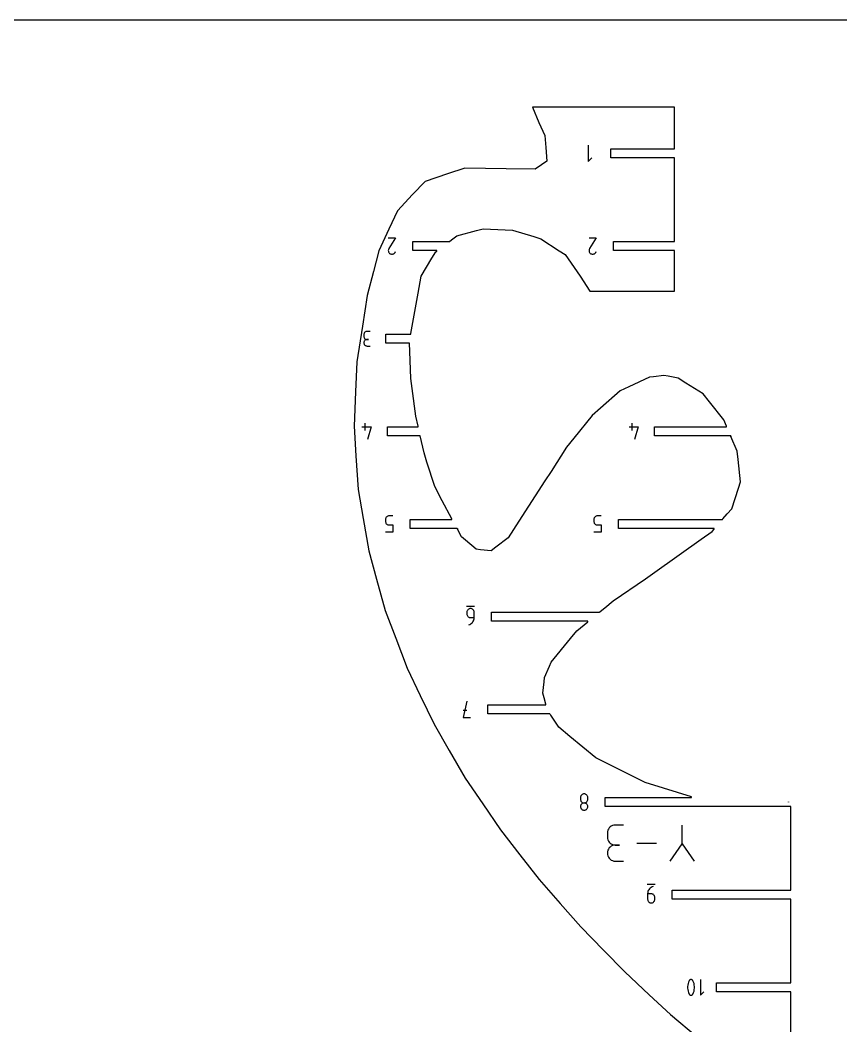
# Model space of a CAD drawing. Extents: x 0 to 800, y 0 to 1200.
# Drawn here: x 397.5 to 598.8, y 953.3 to 1200 of the extents above; entities that cross this region are included whole.
import ezdxf

# ---------------------------------------------------------------- set-up
doc = ezdxf.new("R2010")
doc.units = 0
doc.header["$MEASUREMENT"] = 0
for name, color, linetype in [('annotation', 7, 'Continuous'), ('boundary', 7, 'Continuous'), ('frame', 7, 'Continuous')]:
    doc.layers.add(name, color=color, linetype=linetype)

msp = doc.modelspace()

# ---------------------------------------------------------------- linework, layer by layer
at = {"layer": 'annotation', "color": 1}
for p, q in [((536.78, 1169.32), (536.78, 1165.32)), ((536.78, 1165.32), (537.67, 1166.21)), ((487.79, 1146.59), (489.57, 1146.59)), ((489.57, 1146.59), (487.93, 1143.95)), ((537.01, 1146.59), (538.78, 1146.59)), ((538.78, 1146.59), (537.14, 1143.95)), ((487.8, 1143.63), (487.79, 1143.47)), ((487.79, 1143.47), (487.81, 1143.32)), ((487.84, 1143.78), (487.8, 1143.63)), ((487.81, 1143.32), (487.85, 1143.17)), ((487.91, 1143.92), (487.84, 1143.78)), ((487.85, 1143.17), (487.91, 1143.04)), ((487.92, 1143.93), (487.91, 1143.92)), ((487.91, 1143.92), (487.91, 1143.92)), ((487.91, 1143.92), (487.91, 1143.92)), ((487.91, 1143.04), (488, 1142.91)), ((487.93, 1143.94), (487.92, 1143.94)), ((487.92, 1143.94), (487.92, 1143.94)), ((487.92, 1143.94), (487.92, 1143.94)), ((487.92, 1143.94), (487.92, 1143.93)), ((487.92, 1143.93), (487.92, 1143.93)), ((487.92, 1143.93), (487.92, 1143.93)), ((487.93, 1143.95), (487.93, 1143.95)), ((487.93, 1143.95), (487.93, 1143.94)), ((488, 1142.91), (488.1, 1142.8)), ((488.1, 1142.8), (488.24, 1142.71)), ((488.24, 1142.71), (488.24, 1142.71)), ((488.24, 1142.71), (488.38, 1142.64)), ((488.38, 1142.64), (488.53, 1142.6)), ((488.53, 1142.6), (488.69, 1142.59)), ((488.69, 1142.59), (488.84, 1142.6)), ((488.84, 1142.6), (488.98, 1142.64)), ((488.98, 1142.64), (489.12, 1142.71)), ((489.12, 1142.71), (489.25, 1142.79)), ((489.25, 1142.79), (489.36, 1142.9)), ((489.36, 1142.9), (489.45, 1143.03)), ((489.45, 1143.03), (489.57, 1143.26)), ((537.02, 1143.63), (537.01, 1143.47)), ((537.01, 1143.47), (537.02, 1143.32)), ((537.06, 1143.78), (537.02, 1143.63)), ((537.02, 1143.32), (537.06, 1143.17)), ((537.13, 1143.92), (537.06, 1143.78)), ((537.06, 1143.17), (537.12, 1143.04)), ((537.12, 1143.04), (537.21, 1142.91)), ((537.14, 1143.94), (537.13, 1143.94)), ((537.13, 1143.94), (537.13, 1143.93)), ((537.13, 1143.93), (537.13, 1143.93)), ((537.13, 1143.93), (537.13, 1143.93)), ((537.13, 1143.93), (537.13, 1143.92)), ((537.13, 1143.92), (537.13, 1143.92)), ((537.13, 1143.92), (537.13, 1143.92)), ((537.14, 1143.95), (537.14, 1143.95)), ((537.14, 1143.95), (537.14, 1143.94)), ((537.14, 1143.94), (537.14, 1143.94)), ((537.14, 1143.94), (537.14, 1143.94)), ((537.21, 1142.91), (537.32, 1142.8)), ((537.32, 1142.8), (537.45, 1142.71)), ((537.45, 1142.71), (537.45, 1142.71)), ((537.45, 1142.71), (537.59, 1142.64)), ((537.59, 1142.64), (537.75, 1142.6)), ((537.75, 1142.6), (537.9, 1142.59)), ((537.9, 1142.59), (538.05, 1142.6)), ((538.05, 1142.6), (538.2, 1142.64)), ((538.2, 1142.64), (538.33, 1142.71)), ((538.33, 1142.71), (538.46, 1142.79)), ((538.46, 1142.79), (538.57, 1142.9)), ((538.57, 1142.9), (538.66, 1143.03)), ((538.66, 1143.03), (538.78, 1143.26)), ((481.79, 1123), (481.78, 1122.86)), ((481.78, 1122.86), (481.78, 1122.46)), ((481.78, 1122.46), (481.78, 1122.46)), ((481.78, 1122.46), (481.79, 1122.32)), ((481.83, 1123.14), (481.79, 1123)), ((481.89, 1123.26), (481.83, 1123.14)), ((481.97, 1123.37), (481.89, 1123.26)), ((482.06, 1123.47), (481.97, 1123.37)), ((482.17, 1123.54), (482.06, 1123.47)), ((482.3, 1123.6), (482.17, 1123.54)), ((482.43, 1123.64), (482.3, 1123.6)), ((482.57, 1123.65), (482.43, 1123.64)), ((483.37, 1123.65), (482.57, 1123.65)), ((482.57, 1123.65), (482.57, 1123.65)), ((481.79, 1121.01), (481.78, 1120.87)), ((481.78, 1120.87), (481.78, 1120.87)), ((481.78, 1120.87), (481.79, 1120.73)), ((481.79, 1122.32), (481.83, 1122.18)), ((481.83, 1121.15), (481.79, 1121.01)), ((481.79, 1120.73), (481.83, 1120.59)), ((481.83, 1122.18), (481.89, 1122.06)), ((481.89, 1121.27), (481.83, 1121.15)), ((481.83, 1120.59), (481.89, 1120.47)), ((481.89, 1122.06), (481.97, 1121.95)), ((481.97, 1121.38), (481.89, 1121.27)), ((481.89, 1120.47), (481.97, 1120.36)), ((481.97, 1121.95), (482.06, 1121.85)), ((482.06, 1121.48), (481.97, 1121.38)), ((481.97, 1120.36), (482.06, 1120.26)), ((482.06, 1121.85), (482.17, 1121.77)), ((482.17, 1121.56), (482.06, 1121.48)), ((482.06, 1120.26), (482.17, 1120.18)), ((482.17, 1121.77), (482.3, 1121.71)), ((482.3, 1121.62), (482.17, 1121.56)), ((482.17, 1120.18), (482.3, 1120.12)), ((482.3, 1121.71), (482.43, 1121.68)), ((482.43, 1121.65), (482.3, 1121.62)), ((482.3, 1120.12), (482.43, 1120.09)), ((482.43, 1121.68), (482.57, 1121.67)), ((482.57, 1121.67), (482.43, 1121.65)), ((482.43, 1120.09), (482.57, 1120.07)), ((482.57, 1121.67), (482.97, 1121.67)), ((482.97, 1121.67), (482.57, 1121.67)), ((482.57, 1121.67), (482.57, 1121.67)), ((482.57, 1120.07), (483.37, 1120.07)), ((481.33, 1100.24), (483.56, 1100.24)), ((482, 1101.13), (482, 1099.36)), ((483.56, 1100.24), (482.67, 1097.13)), ((546.82, 1100.24), (549.04, 1100.24)), ((547.49, 1101.13), (547.49, 1099.36)), ((549.04, 1100.24), (548.16, 1097.13)), ((487.22, 1077.97), (487.15, 1077.83)), ((487.3, 1078.09), (487.22, 1077.97)), ((487.41, 1078.2), (487.3, 1078.09)), ((487.54, 1078.29), (487.41, 1078.2)), ((487.67, 1078.35), (487.54, 1078.29)), ((487.82, 1078.39), (487.67, 1078.35)), ((487.98, 1078.41), (487.82, 1078.39)), ((488.87, 1078.41), (487.98, 1078.41)), ((487.98, 1078.41), (487.98, 1078.41)), ((538.3, 1077.97), (538.23, 1077.83)), ((538.39, 1078.09), (538.3, 1077.97)), ((538.49, 1078.2), (538.39, 1078.09)), ((538.62, 1078.29), (538.49, 1078.2)), ((538.76, 1078.35), (538.62, 1078.29)), ((538.91, 1078.39), (538.76, 1078.35)), ((539.07, 1078.41), (538.91, 1078.39)), ((539.95, 1078.41), (539.07, 1078.41)), ((539.07, 1078.41), (539.07, 1078.41)), ((487.11, 1077.68), (487.1, 1077.52)), ((487.1, 1077.52), (487.1, 1077.07)), ((487.1, 1077.07), (487.1, 1077.07)), ((487.1, 1077.07), (487.11, 1076.92)), ((487.15, 1077.83), (487.11, 1077.68)), ((487.11, 1076.92), (487.15, 1076.76)), ((487.15, 1076.76), (487.22, 1076.63)), ((487.22, 1076.63), (487.3, 1076.5)), ((487.3, 1076.5), (487.41, 1076.4)), ((487.41, 1076.4), (487.54, 1076.31)), ((487.54, 1076.31), (487.67, 1076.24)), ((487.67, 1076.24), (487.82, 1076.2)), ((487.82, 1076.2), (487.98, 1076.19)), ((487.98, 1076.19), (488.87, 1076.19)), ((488.87, 1076.19), (488.87, 1074.41)), ((538.19, 1077.68), (538.18, 1077.52)), ((538.18, 1077.52), (538.18, 1077.07)), ((538.18, 1077.07), (538.18, 1077.07)), ((538.18, 1077.07), (538.19, 1076.92)), ((538.23, 1077.83), (538.19, 1077.68)), ((538.19, 1076.92), (538.23, 1076.76)), ((538.23, 1076.76), (538.3, 1076.63)), ((538.3, 1076.63), (538.39, 1076.5)), ((538.39, 1076.5), (538.49, 1076.4)), ((538.49, 1076.4), (538.62, 1076.31)), ((538.62, 1076.31), (538.76, 1076.24)), ((538.76, 1076.24), (538.91, 1076.2)), ((538.91, 1076.2), (539.07, 1076.19)), ((539.07, 1076.19), (539.95, 1076.19)), ((539.95, 1076.19), (539.95, 1074.41)), ((488.87, 1074.41), (487.1, 1074.41)), ((539.95, 1074.41), (538.18, 1074.41)), ((508.95, 1056.18), (506.95, 1056.18)), ((507.07, 1054.95), (507.06, 1054.79)), ((507.06, 1054.79), (507.06, 1054.35)), ((507.06, 1054.35), (507.06, 1054.35)), ((507.06, 1054.35), (507.07, 1054.19)), ((507.12, 1055.1), (507.07, 1054.95)), ((507.07, 1054.19), (507.12, 1054.04)), ((507.18, 1055.24), (507.12, 1055.1)), ((507.12, 1054.04), (507.18, 1053.9)), ((507.27, 1055.36), (507.18, 1055.24)), ((507.18, 1053.9), (507.27, 1053.78)), ((507.38, 1055.47), (507.27, 1055.36)), ((507.27, 1053.78), (507.38, 1053.67)), ((507.5, 1055.56), (507.38, 1055.47)), ((507.38, 1053.67), (507.5, 1053.58)), ((507.64, 1055.62), (507.5, 1055.56)), ((507.5, 1053.58), (507.64, 1053.52)), ((507.79, 1055.67), (507.64, 1055.62)), ((507.64, 1053.52), (507.79, 1053.47)), ((507.95, 1055.68), (507.79, 1055.67)), ((507.79, 1053.47), (507.95, 1053.46)), ((508.11, 1055.67), (507.95, 1055.68)), ((507.95, 1055.68), (507.95, 1055.68)), ((507.95, 1053.46), (508.84, 1053.46)), ((508.26, 1055.62), (508.11, 1055.67)), ((508.4, 1055.56), (508.26, 1055.62)), ((508.52, 1055.47), (508.4, 1055.56)), ((508.63, 1055.36), (508.52, 1055.47)), ((508.72, 1055.24), (508.63, 1055.36)), ((508.78, 1055.1), (508.72, 1055.24)), ((508.82, 1054.95), (508.78, 1055.1)), ((508.84, 1054.79), (508.82, 1054.95)), ((508.82, 1053.19), (508.84, 1053.46)), ((508.84, 1053.46), (508.84, 1054.79)), ((508.84, 1054.79), (508.84, 1054.79)), ((507.5, 1051.68), (507.76, 1051.77)), ((507.5, 1051.68), (507.5, 1051.68)), ((507.76, 1051.77), (507.99, 1051.9)), ((507.99, 1051.9), (508.2, 1052.06)), ((508.2, 1052.06), (508.39, 1052.25)), ((508.39, 1052.25), (508.54, 1052.46)), ((508.54, 1052.46), (508.67, 1052.68)), ((508.67, 1052.68), (508.76, 1052.93)), ((508.76, 1052.93), (508.82, 1053.19)), ((507.04, 1032.95), (506.15, 1028.95)), ((506.15, 1030.73), (507.04, 1030.73)), ((506.15, 1028.95), (507.93, 1028.95)), ((534.93, 1009.5), (534.91, 1009.34)), ((534.91, 1009.34), (534.91, 1008.9)), ((534.91, 1008.9), (534.91, 1008.9)), ((534.91, 1008.9), (534.93, 1008.74)), ((534.97, 1009.65), (534.93, 1009.5)), ((535.03, 1009.79), (534.97, 1009.65)), ((535.12, 1009.91), (535.03, 1009.79)), ((535.23, 1010.02), (535.12, 1009.91)), ((535.35, 1010.1), (535.23, 1010.02)), ((535.49, 1010.17), (535.35, 1010.1)), ((535.64, 1010.21), (535.49, 1010.17)), ((535.8, 1010.22), (535.64, 1010.21)), ((535.96, 1010.21), (535.8, 1010.22)), ((535.8, 1010.22), (535.8, 1010.22)), ((536.11, 1010.17), (535.96, 1010.21)), ((536.25, 1010.1), (536.11, 1010.17)), ((536.37, 1010.02), (536.25, 1010.1)), ((536.48, 1009.91), (536.37, 1010.02)), ((536.57, 1009.79), (536.48, 1009.91)), ((536.63, 1009.65), (536.57, 1009.79)), ((536.67, 1009.5), (536.63, 1009.65)), ((536.69, 1009.34), (536.67, 1009.5)), ((536.67, 1008.74), (536.69, 1008.9)), ((536.69, 1009.34), (536.69, 1009.34)), ((536.69, 1008.9), (536.69, 1009.34)), ((534.93, 1007.28), (534.91, 1007.12)), ((534.91, 1007.12), (534.91, 1007.12)), ((534.91, 1007.12), (534.93, 1006.96)), ((534.93, 1008.74), (534.97, 1008.59)), ((534.97, 1007.43), (534.93, 1007.28)), ((534.93, 1006.96), (534.97, 1006.81)), ((534.97, 1008.59), (535.03, 1008.45)), ((535.03, 1007.57), (534.97, 1007.43)), ((534.97, 1006.81), (535.03, 1006.67)), ((535.03, 1008.45), (535.12, 1008.32)), ((535.12, 1007.69), (535.03, 1007.57)), ((535.03, 1006.67), (535.12, 1006.55)), ((535.12, 1008.32), (535.23, 1008.22)), ((535.23, 1007.8), (535.12, 1007.69)), ((535.12, 1006.55), (535.23, 1006.44)), ((535.23, 1008.22), (535.35, 1008.13)), ((535.35, 1007.88), (535.23, 1007.8)), ((535.23, 1006.44), (535.35, 1006.35)), ((535.35, 1008.13), (535.49, 1008.06)), ((535.49, 1007.95), (535.35, 1007.88)), ((535.49, 1008.06), (535.64, 1008.02)), ((535.64, 1007.99), (535.49, 1007.95)), ((535.64, 1008.02), (535.8, 1008.01)), ((535.8, 1008.01), (535.64, 1007.99)), ((535.8, 1008.01), (535.96, 1008.02)), ((535.8, 1008.01), (535.8, 1008.01)), ((535.96, 1007.99), (535.8, 1008.01)), ((535.8, 1008.01), (535.8, 1008.01)), ((535.96, 1008.02), (536.11, 1008.06)), ((536.11, 1007.95), (535.96, 1007.99)), ((536.11, 1008.06), (536.25, 1008.13)), ((536.25, 1007.88), (536.11, 1007.95)), ((536.25, 1008.13), (536.37, 1008.22)), ((536.37, 1007.8), (536.25, 1007.88)), ((536.25, 1006.35), (536.37, 1006.44)), ((536.37, 1008.22), (536.48, 1008.32)), ((536.48, 1007.69), (536.37, 1007.8)), ((536.37, 1006.44), (536.48, 1006.55)), ((536.48, 1008.32), (536.57, 1008.45)), ((536.57, 1007.57), (536.48, 1007.69)), ((536.48, 1006.55), (536.57, 1006.67)), ((536.57, 1008.45), (536.63, 1008.59)), ((536.63, 1007.43), (536.57, 1007.57)), ((536.57, 1006.67), (536.63, 1006.81)), ((536.63, 1008.59), (536.67, 1008.74)), ((536.67, 1007.28), (536.63, 1007.43)), ((536.63, 1006.81), (536.67, 1006.96)), ((536.69, 1007.12), (536.67, 1007.28)), ((536.67, 1006.96), (536.69, 1007.12)), ((536.69, 1007.12), (536.69, 1007.12)), ((585.9, 1008.26), (585.89, 1008.26)), ((585.89, 1008.26), (585.89, 1008.26)), ((585.89, 1008.26), (585.89, 1008.25)), ((585.89, 1008.25), (585.89, 1008.25)), ((585.89, 1008.25), (585.89, 1008.25)), ((585.89, 1008.25), (585.89, 1008.25)), ((585.89, 1008.25), (585.89, 1008.24)), ((585.89, 1008.24), (585.89, 1008.24)), ((585.89, 1008.24), (585.89, 1008.24)), ((585.89, 1008.24), (585.89, 1008.23)), ((585.89, 1008.23), (585.89, 1008.23)), ((585.89, 1008.23), (585.89, 1008.23)), ((585.89, 1008.23), (585.89, 1008.23)), ((585.89, 1008.23), (585.89, 1008.22)), ((585.89, 1008.22), (585.89, 1008.22)), ((585.89, 1008.22), (585.9, 1008.22)), ((585.9, 1008.22), (585.89, 1008.22)), ((585.89, 1008.22), (585.89, 1008.22)), ((585.89, 1008.22), (585.89, 1008.22)), ((585.89, 1008.22), (585.89, 1008.21)), ((585.89, 1008.21), (585.89, 1008.21)), ((585.89, 1008.21), (585.89, 1008.2)), ((585.89, 1008.21), (585.89, 1008.21)), ((585.89, 1008.21), (585.89, 1008.21)), ((585.89, 1008.21), (585.89, 1008.21)), ((585.89, 1008.2), (585.89, 1008.2)), ((585.89, 1008.2), (585.89, 1008.2)), ((585.89, 1008.2), (585.89, 1008.2)), ((585.89, 1008.2), (585.89, 1008.19)), ((585.89, 1008.19), (585.89, 1008.19)), ((585.89, 1008.19), (585.9, 1008.19)), ((585.91, 1008.26), (585.9, 1008.26)), ((585.9, 1008.26), (585.9, 1008.26)), ((585.9, 1008.26), (585.9, 1008.26)), ((585.9, 1008.26), (585.9, 1008.26)), ((585.9, 1008.26), (585.9, 1008.26)), ((585.9, 1008.22), (585.9, 1008.22)), ((585.9, 1008.22), (585.9, 1008.22)), ((585.9, 1008.22), (585.9, 1008.22)), ((585.9, 1008.22), (585.9, 1008.22)), ((585.9, 1008.22), (585.91, 1008.22)), ((585.91, 1008.22), (585.9, 1008.22)), ((585.9, 1008.22), (585.9, 1008.22)), ((585.9, 1008.22), (585.9, 1008.22)), ((585.9, 1008.22), (585.9, 1008.22)), ((585.9, 1008.22), (585.9, 1008.22)), ((585.9, 1008.19), (585.9, 1008.19)), ((585.9, 1008.19), (585.9, 1008.19)), ((585.9, 1008.19), (585.9, 1008.19)), ((585.9, 1008.19), (585.9, 1008.19)), ((585.9, 1008.19), (585.91, 1008.19)), ((585.91, 1008.25), (585.91, 1008.26)), ((585.91, 1008.26), (585.91, 1008.26)), ((585.91, 1008.26), (585.91, 1008.26)), ((585.92, 1008.25), (585.91, 1008.25)), ((585.91, 1008.25), (585.91, 1008.25)), ((585.91, 1008.22), (585.91, 1008.23)), ((585.91, 1008.23), (585.91, 1008.23)), ((585.91, 1008.23), (585.92, 1008.23)), ((585.91, 1008.22), (585.91, 1008.22)), ((585.91, 1008.22), (585.91, 1008.22)), ((585.91, 1008.21), (585.91, 1008.22)), ((585.91, 1008.22), (585.91, 1008.22)), ((585.91, 1008.22), (585.91, 1008.22)), ((585.91, 1008.22), (585.91, 1008.22)), ((585.92, 1008.21), (585.91, 1008.21)), ((585.91, 1008.19), (585.91, 1008.2)), ((585.91, 1008.2), (585.91, 1008.2)), ((585.91, 1008.2), (585.92, 1008.2)), ((585.91, 1008.19), (585.91, 1008.19)), ((585.91, 1008.19), (585.91, 1008.19)), ((585.92, 1008.24), (585.92, 1008.25)), ((585.92, 1008.25), (585.92, 1008.25)), ((585.92, 1008.24), (585.92, 1008.24)), ((585.92, 1008.23), (585.92, 1008.24)), ((585.92, 1008.24), (585.92, 1008.24)), ((585.92, 1008.23), (585.92, 1008.23)), ((585.92, 1008.2), (585.92, 1008.21)), ((585.92, 1008.21), (585.92, 1008.21)), ((585.92, 1008.21), (585.92, 1008.21)), ((585.92, 1008.21), (585.92, 1008.21)), ((585.92, 1008.2), (585.92, 1008.2)), ((535.35, 1006.35), (535.49, 1006.29)), ((535.49, 1006.29), (535.64, 1006.24)), ((535.64, 1006.24), (535.8, 1006.23)), ((535.8, 1006.23), (535.96, 1006.24)), ((535.8, 1006.23), (535.8, 1006.23)), ((535.96, 1006.24), (536.11, 1006.29)), ((536.11, 1006.29), (536.25, 1006.35)), ((541.76, 1001.6), (541.61, 1001.3)), ((541.95, 1001.88), (541.76, 1001.6)), ((542.19, 1002.11), (541.95, 1001.88)), ((542.46, 1002.31), (542.19, 1002.11)), ((542.77, 1002.45), (542.46, 1002.31)), ((543.1, 1002.55), (542.77, 1002.45)), ((543.45, 1002.58), (543.1, 1002.55)), ((545.42, 1002.58), (543.45, 1002.58)), ((543.45, 1002.58), (543.45, 1002.58)), ((559.85, 997.65), (559.85, 1002.58)), ((541.52, 1000.97), (541.49, 1000.61)), ((541.49, 1000.61), (541.49, 999.63)), ((541.49, 999.63), (541.49, 999.63)), ((541.49, 999.63), (541.52, 999.28)), ((541.61, 1001.3), (541.52, 1000.97)), ((541.52, 999.28), (541.61, 998.95)), ((541.61, 998.95), (541.76, 998.64)), ((541.76, 996.69), (541.61, 996.39)), ((541.76, 998.64), (541.95, 998.37)), ((541.95, 996.97), (541.76, 996.69)), ((541.95, 998.37), (542.19, 998.13)), ((542.19, 997.2), (541.95, 996.97)), ((542.19, 998.13), (542.46, 997.94)), ((542.46, 997.4), (542.19, 997.2)), ((542.46, 997.94), (542.77, 997.79)), ((542.77, 997.54), (542.46, 997.4)), ((542.77, 997.79), (543.1, 997.7)), ((543.1, 997.64), (542.77, 997.54)), ((543.1, 997.7), (543.45, 997.67)), ((543.45, 997.67), (543.1, 997.64)), ((543.45, 997.67), (544.44, 997.67)), ((544.44, 997.67), (543.45, 997.67)), ((543.45, 997.67), (543.45, 997.67)), ((548.74, 998.15), (553.57, 998.15)), ((556.89, 993.73), (559.85, 998)), ((559.85, 998), (562.8, 993.73)), ((541.52, 996.05), (541.49, 995.7)), ((541.49, 995.7), (541.49, 995.7)), ((541.49, 995.7), (541.52, 995.35)), ((541.61, 996.39), (541.52, 996.05)), ((541.52, 995.35), (541.61, 995.02)), ((541.61, 995.02), (541.76, 994.71)), ((541.76, 994.71), (541.95, 994.44)), ((541.95, 994.44), (542.19, 994.2)), ((542.19, 994.2), (542.46, 994.01)), ((542.46, 994.01), (542.77, 993.86)), ((542.77, 993.86), (543.1, 993.77)), ((543.1, 993.77), (543.45, 993.74)), ((543.45, 993.74), (545.42, 993.74)), ((553.25, 988), (551.25, 988)), ((551.66, 986.72), (551.54, 986.5)), ((551.82, 986.93), (551.66, 986.72)), ((552, 987.12), (551.82, 986.93)), ((552.21, 987.27), (552, 987.12)), ((552.45, 987.4), (552.21, 987.27)), ((552.7, 987.5), (552.45, 987.4)), ((552.7, 987.5), (552.7, 987.5)), ((551.39, 985.99), (551.37, 985.72)), ((551.37, 985.72), (551.37, 984.39)), ((552.26, 985.72), (551.37, 985.72)), ((551.37, 984.39), (551.37, 984.39)), ((551.37, 984.39), (551.38, 984.23)), ((551.38, 984.23), (551.42, 984.08)), ((551.44, 986.25), (551.39, 985.99)), ((551.54, 986.5), (551.44, 986.25)), ((552.41, 985.71), (552.26, 985.72)), ((552.56, 985.67), (552.41, 985.71)), ((552.7, 985.6), (552.56, 985.67)), ((552.83, 985.51), (552.7, 985.6)), ((552.93, 985.4), (552.83, 985.51)), ((553.02, 985.28), (552.93, 985.4)), ((553.09, 985.14), (553.02, 985.28)), ((553.13, 984.99), (553.09, 985.14)), ((553.09, 984.08), (553.13, 984.23)), ((553.14, 984.83), (553.13, 984.99)), ((553.13, 984.23), (553.14, 984.39)), ((553.14, 984.39), (553.14, 984.83)), ((553.14, 984.83), (553.14, 984.83)), ((551.42, 984.08), (551.49, 983.94)), ((551.49, 983.94), (551.58, 983.81)), ((551.58, 983.81), (551.68, 983.71)), ((551.68, 983.71), (551.81, 983.62)), ((551.81, 983.62), (551.95, 983.55)), ((551.95, 983.55), (552.1, 983.51)), ((552.1, 983.51), (552.26, 983.5)), ((552.26, 983.5), (552.41, 983.51)), ((552.26, 983.5), (552.26, 983.5)), ((552.41, 983.51), (552.56, 983.55)), ((552.56, 983.55), (552.7, 983.62)), ((552.7, 983.62), (552.83, 983.71)), ((552.83, 983.71), (552.93, 983.81)), ((552.93, 983.81), (553.02, 983.94)), ((553.02, 983.94), (553.09, 984.08)), ((561.58, 964.48), (561.53, 964.4)), ((561.64, 964.55), (561.58, 964.48)), ((561.71, 964.61), (561.64, 964.55)), ((561.79, 964.65), (561.71, 964.61)), ((561.88, 964.68), (561.79, 964.65)), ((561.97, 964.69), (561.88, 964.68)), ((562.06, 964.69), (561.97, 964.69)), ((562.15, 964.68), (562.06, 964.69)), ((562.24, 964.64), (562.15, 964.68)), ((562.24, 964.64), (562.24, 964.64)), ((562.28, 964.62), (562.24, 964.64)), ((562.31, 964.6), (562.28, 964.62)), ((562.34, 964.58), (562.31, 964.6)), ((562.37, 964.55), (562.34, 964.58)), ((562.4, 964.53), (562.37, 964.55)), ((562.43, 964.5), (562.4, 964.53)), ((562.45, 964.46), (562.43, 964.5)), ((564.3, 964.69), (564.3, 960.85)), ((561.19, 963.33), (561.16, 962.96)), ((561.16, 962.96), (561.16, 962.59)), ((561.16, 962.59), (561.19, 962.22)), ((561.27, 963.69), (561.19, 963.33)), ((561.19, 962.22), (561.27, 961.86)), ((561.38, 964.05), (561.27, 963.69)), ((561.53, 964.4), (561.38, 964.05)), ((561.53, 964.4), (561.53, 964.4)), ((562.47, 964.43), (562.45, 964.46)), ((562.49, 964.4), (562.47, 964.43)), ((562.64, 964.05), (562.49, 964.4)), ((562.49, 964.4), (562.49, 964.4)), ((562.75, 963.69), (562.64, 964.05)), ((562.82, 963.33), (562.75, 963.69)), ((562.75, 961.85), (562.82, 962.22)), ((562.86, 962.96), (562.82, 963.33)), ((562.82, 962.22), (562.86, 962.59)), ((562.86, 962.59), (562.86, 962.96)), ((561.27, 961.86), (561.38, 961.5)), ((561.38, 961.5), (561.53, 961.15)), ((561.53, 961.15), (561.53, 961.15)), ((561.53, 961.15), (561.55, 961.12)), ((561.55, 961.12), (561.57, 961.08)), ((561.57, 961.08), (561.59, 961.05)), ((561.59, 961.05), (561.62, 961.02)), ((561.62, 961.02), (561.65, 960.99)), ((561.65, 960.99), (561.68, 960.97)), ((561.68, 960.97), (561.71, 960.94)), ((561.71, 960.94), (561.74, 960.92)), ((561.74, 960.92), (561.78, 960.9)), ((561.78, 960.9), (561.78, 960.9)), ((561.78, 960.9), (561.87, 960.87)), ((561.87, 960.87), (561.96, 960.85)), ((561.96, 960.85), (562.05, 960.85)), ((562.05, 960.85), (562.14, 960.87)), ((562.14, 960.87), (562.23, 960.9)), ((562.23, 960.9), (562.31, 960.94)), ((562.31, 960.94), (562.38, 961)), ((562.38, 961), (562.44, 961.07)), ((562.44, 961.07), (562.49, 961.15)), ((562.49, 961.15), (562.64, 961.5)), ((562.49, 961.15), (562.49, 961.15)), ((562.64, 961.5), (562.75, 961.85)), ((564.3, 960.85), (565.16, 961.7))]:
    msp.add_line(p, q, dxfattribs=at)
at = {"layer": 'boundary', "color": 5}
for p, q in [((536.73, 1178.68), (523.14, 1178.68)), ((523.14, 1178.68), (524.71, 1174.86)), ((540.44, 1178.68), (536.73, 1178.68)), ((554.36, 1178.68), (540.44, 1178.68)), ((557.93, 1178.68), (554.36, 1178.68)), ((557.93, 1168.44), (557.93, 1178.68)), ((524.71, 1174.86), (526.17, 1171.68)), ((526.17, 1171.68), (526.4, 1168.75)), ((526.4, 1168.75), (526.67, 1165.43)), ((542.35, 1166.19), (542.35, 1168.44)), ((542.35, 1168.44), (557.93, 1168.44)), ((525.37, 1164.52), (523.83, 1163.43)), ((526.67, 1165.43), (525.37, 1164.52)), ((557.93, 1166.19), (542.35, 1166.19)), ((557.93, 1165.66), (557.93, 1166.19)), ((557.93, 1163.62), (557.93, 1165.66)), ((502.26, 1162.28), (496.8, 1160.45)), ((506.55, 1163.72), (502.26, 1162.28)), ((516.72, 1163.55), (506.55, 1163.72)), ((523.83, 1163.43), (516.72, 1163.55)), ((557.93, 1161.58), (557.93, 1163.62)), ((496.8, 1160.45), (493.74, 1157.21)), ((557.93, 1148.57), (557.93, 1161.58)), ((493.74, 1157.21), (490.01, 1153.24)), ((490.01, 1153.24), (487.95, 1148.77)), ((487.95, 1148.77), (485.5, 1143.44)), ((503.27, 1146.1), (504.6, 1147.12)), ((504.6, 1147.12), (509.41, 1148.38)), ((509.41, 1148.38), (511.04, 1148.81)), ((511.04, 1148.81), (516.43, 1148.59)), ((516.43, 1148.59), (518.22, 1148.51)), ((518.22, 1148.51), (523.48, 1146.9)), ((557.93, 1145.71), (557.93, 1148.57)), ((493.81, 1143.46), (493.81, 1145.71)), ((493.81, 1145.71), (502.76, 1145.71)), ((502.76, 1145.71), (503.27, 1146.1)), ((523.48, 1146.9), (525.22, 1146.36)), ((525.22, 1146.36), (529.64, 1143.45)), ((543.02, 1143.46), (543.02, 1145.71)), ((543.02, 1145.71), (557.93, 1145.71)), ((485.5, 1143.44), (484.15, 1138.38)), ((499.67, 1143.46), (493.81, 1143.46)), ((498.48, 1141.61), (499.4, 1143.15)), ((499.4, 1143.15), (499.65, 1143.34)), ((499.65, 1143.34), (499.67, 1143.46)), ((529.64, 1143.45), (531.12, 1142.48)), ((531.12, 1142.48), (534.8, 1137.23)), ((557.93, 1143.46), (543.02, 1143.46)), ((557.93, 1135.55), (557.93, 1143.46)), ((495.86, 1137.24), (498.48, 1141.61)), ((484.15, 1138.38), (482.57, 1132.43)), ((495.11, 1133.04), (495.86, 1137.24)), ((534.8, 1137.23), (537.18, 1133.51)), ((557.93, 1133.51), (557.93, 1135.55)), ((482.57, 1132.43), (481.42, 1124.96)), ((493.34, 1123.11), (495.11, 1133.04)), ((537.18, 1133.51), (544.77, 1133.51)), ((544.77, 1133.51), (547.37, 1133.51)), ((547.37, 1133.51), (555.48, 1133.51)), ((555.48, 1133.51), (557.93, 1133.51)), ((481.42, 1124.96), (480.07, 1116.23)), ((487.18, 1120.74), (487.18, 1122.99)), ((487.18, 1122.99), (493.32, 1122.99)), ((493.32, 1122.99), (493.34, 1123.11)), ((493.02, 1120.74), (487.18, 1120.74)), ((493.09, 1118.76), (493.02, 1120.74)), ((493.32, 1112.14), (493.09, 1118.76)), ((480.07, 1116.23), (479.75, 1108.85)), ((552.83, 1112.55), (551.81, 1112.44)), ((555.38, 1112.82), (552.83, 1112.55)), ((556.39, 1112.64), (555.38, 1112.82)), ((558.89, 1112.19), (556.39, 1112.64)), ((493.65, 1109.64), (493.32, 1112.14)), ((546.8, 1110.08), (544.65, 1109.07)), ((551.81, 1112.44), (546.8, 1110.08)), ((560.77, 1111), (558.89, 1112.19)), ((564.99, 1108.33), (560.77, 1111)), ((479.75, 1108.85), (479.39, 1100.38)), ((494.55, 1102.86), (493.65, 1109.64)), ((544.65, 1109.07), (539.79, 1104.81)), ((566.55, 1106.35), (564.99, 1108.33)), ((570.04, 1101.93), (566.55, 1106.35)), ((495.09, 1100.42), (494.55, 1102.86)), ((537.77, 1103.03), (533.3, 1097.51)), ((539.79, 1104.81), (537.77, 1103.03)), ((479.39, 1100.38), (479.86, 1093.13)), ((487.57, 1098.01), (487.57, 1100.26)), ((487.57, 1100.26), (495.11, 1100.26)), ((495.1, 1100.38), (495.09, 1100.42)), ((495.11, 1100.26), (495.1, 1100.38)), ((553.06, 1098.01), (553.06, 1100.26)), ((553.06, 1100.26), (570.72, 1100.26)), ((570.71, 1100.38), (570.04, 1101.93)), ((570.72, 1100.26), (570.71, 1100.38)), ((495.62, 1098.01), (487.57, 1098.01)), ((496.54, 1093.85), (495.62, 1098.01)), ((571.74, 1098.01), (553.06, 1098.01)), ((571.79, 1097.88), (571.74, 1098.01)), ((571.79, 1097.88), (571.81, 1098.01)), ((571.81, 1098.01), (571.79, 1098.01)), ((571.79, 1098.01), (571.79, 1097.88)), ((573.34, 1094.32), (571.79, 1097.88)), ((531.48, 1095.26), (527.68, 1089.33)), ((533.3, 1097.51), (531.48, 1095.26)), ((479.86, 1093.13), (480.4, 1084.92)), ((497.26, 1091.6), (496.54, 1093.85)), ((573.57, 1092.24), (573.34, 1094.32)), ((499.16, 1085.59), (497.26, 1091.6)), ((574.18, 1086.79), (573.57, 1092.24)), ((527.68, 1089.33), (526.17, 1086.98)), ((501.01, 1082.13), (499.16, 1085.59)), ((526.17, 1086.98), (519.82, 1077.13)), ((573.64, 1085.17), (574.18, 1086.79)), ((480.4, 1084.92), (481.63, 1077.8)), ((571.98, 1080.17), (573.64, 1085.17)), ((503.39, 1077.66), (501.01, 1082.13)), ((569.84, 1077.66), (570.89, 1078.89)), ((570.89, 1078.89), (571.98, 1080.17)), ((481.63, 1077.8), (482.99, 1069.86)), ((493.11, 1075.28), (493.11, 1077.53)), ((493.11, 1077.53), (503.4, 1077.53)), ((503.4, 1077.53), (503.39, 1077.66)), ((519.82, 1077.13), (517.2, 1073.05)), ((544.19, 1075.28), (544.19, 1077.53)), ((544.19, 1077.53), (569.73, 1077.53)), ((569.73, 1077.53), (569.84, 1077.66)), ((504.65, 1075.28), (493.11, 1075.28)), ((504.72, 1075.16), (504.65, 1075.28)), ((504.72, 1075.16), (504.73, 1075.28)), ((504.73, 1075.28), (504.72, 1075.28)), ((504.72, 1075.28), (504.72, 1075.16)), ((505.71, 1073.29), (504.72, 1075.16)), ((506.71, 1072.45), (505.71, 1073.29)), ((517.2, 1073.05), (514.19, 1070.75)), ((567.72, 1075.28), (544.19, 1075.28)), ((564.53, 1072.67), (567.2, 1074.57)), ((567.2, 1074.57), (567.7, 1075.16)), ((567.7, 1075.16), (567.72, 1075.28)), ((509.34, 1070.22), (506.71, 1072.45)), ((514.19, 1070.75), (513.03, 1069.86)), ((553.1, 1064.57), (564.53, 1072.67)), ((482.99, 1069.86), (484.92, 1062.89)), ((510.36, 1070.12), (509.34, 1070.22)), ((513.03, 1069.86), (510.36, 1070.12)), ((550.82, 1063), (553.1, 1064.57)), ((484.92, 1062.89), (487.04, 1055.22)), ((542.96, 1057.6), (550.82, 1063)), ((539.73, 1054.93), (540.85, 1055.85)), ((540.85, 1055.85), (542.96, 1057.6)), ((487.04, 1055.22), (489.62, 1048.41)), ((513.07, 1052.55), (513.07, 1054.8)), ((513.07, 1054.8), (539.58, 1054.8)), ((539.58, 1054.8), (539.73, 1054.93)), ((539.73, 1054.93), (539.73, 1054.8)), ((539.75, 1054.8), (539.73, 1054.93)), ((539.73, 1054.8), (539.75, 1054.8)), ((536.73, 1052.55), (513.07, 1052.55)), ((534.01, 1050.19), (536.71, 1052.43)), ((536.71, 1052.43), (536.73, 1052.55)), ((489.62, 1048.41), (492.42, 1041.03)), ((532.46, 1048.3), (534.01, 1050.19)), ((527.75, 1042.56), (532.46, 1048.3)), ((492.42, 1041.03), (495.6, 1034.4)), ((526.1, 1038.74), (527.32, 1041.56)), ((527.32, 1041.56), (527.75, 1042.56)), ((525.99, 1037.73), (526.1, 1038.74)), ((525.68, 1034.94), (525.99, 1037.73)), ((495.6, 1034.4), (499, 1027.32)), ((526, 1033.78), (525.68, 1034.94)), ((526.44, 1032.2), (526, 1033.78)), ((512.17, 1029.83), (512.17, 1032.08)), ((512.17, 1032.08), (526.45, 1032.08)), ((526.45, 1032.08), (526.44, 1032.2)), ((527.43, 1029.83), (512.17, 1029.83)), ((527.51, 1029.7), (527.43, 1029.83)), ((527.62, 1029.54), (527.51, 1029.7)), ((529.61, 1026.56), (527.62, 1029.54)), ((499, 1027.32), (502.74, 1020.86)), ((532.33, 1024.32), (529.61, 1026.56)), ((538.71, 1019.06), (532.33, 1024.32)), ((502.74, 1020.86), (506.67, 1014.09)), ((542.58, 1017.13), (538.71, 1019.06)), ((550.79, 1013.01), (542.58, 1017.13)), ((506.67, 1014.09), (510.93, 1007.83)), ((555.23, 1011.63), (550.79, 1013.01)), ((562.14, 1009.47), (555.23, 1011.63)), ((540.93, 1007.1), (540.93, 1009.35)), ((540.93, 1009.35), (562.15, 1009.35)), ((562.15, 1009.35), (562.14, 1009.47)), ((510.93, 1007.83), (515.3, 1001.38)), ((586.3, 1007.1), (540.93, 1007.1)), ((586.48, 1007.1), (586.3, 1007.1)), ((586.48, 986.75), (586.48, 1007.1)), ((515.3, 1001.38), (520.03, 995.3)), ((520.03, 995.3), (524.77, 989.21)), ((524.77, 989.21), (529.94, 983.32)), ((586.48, 986.62), (586.48, 986.75)), ((557.38, 984.37), (557.38, 986.62)), ((557.38, 986.62), (586.48, 986.62)), ((586.48, 984.37), (557.38, 984.37)), ((586.48, 984.25), (586.48, 984.37)), ((586.48, 964.02), (586.48, 984.25)), ((529.94, 983.32), (534.96, 977.6)), ((534.96, 977.6), (540.55, 971.87)), ((540.55, 971.87), (545.74, 966.56)), ((545.74, 966.56), (551.77, 960.98)), ((568.28, 961.65), (568.28, 963.9)), ((568.28, 963.9), (586.48, 963.9)), ((586.48, 963.9), (586.48, 964.02)), ((551.77, 960.98), (557, 956.13)), ((586.48, 961.65), (568.28, 961.65)), ((586.48, 941.17), (586.48, 961.65)), ((557, 956.13), (563.56, 950.59))]:
    msp.add_line(p, q, dxfattribs=at)
at = {"layer": 'frame', "color": 5}
msp.add_line((800, 1200), (0, 1200), dxfattribs=at)

doc.saveas('drawing.dxf')
